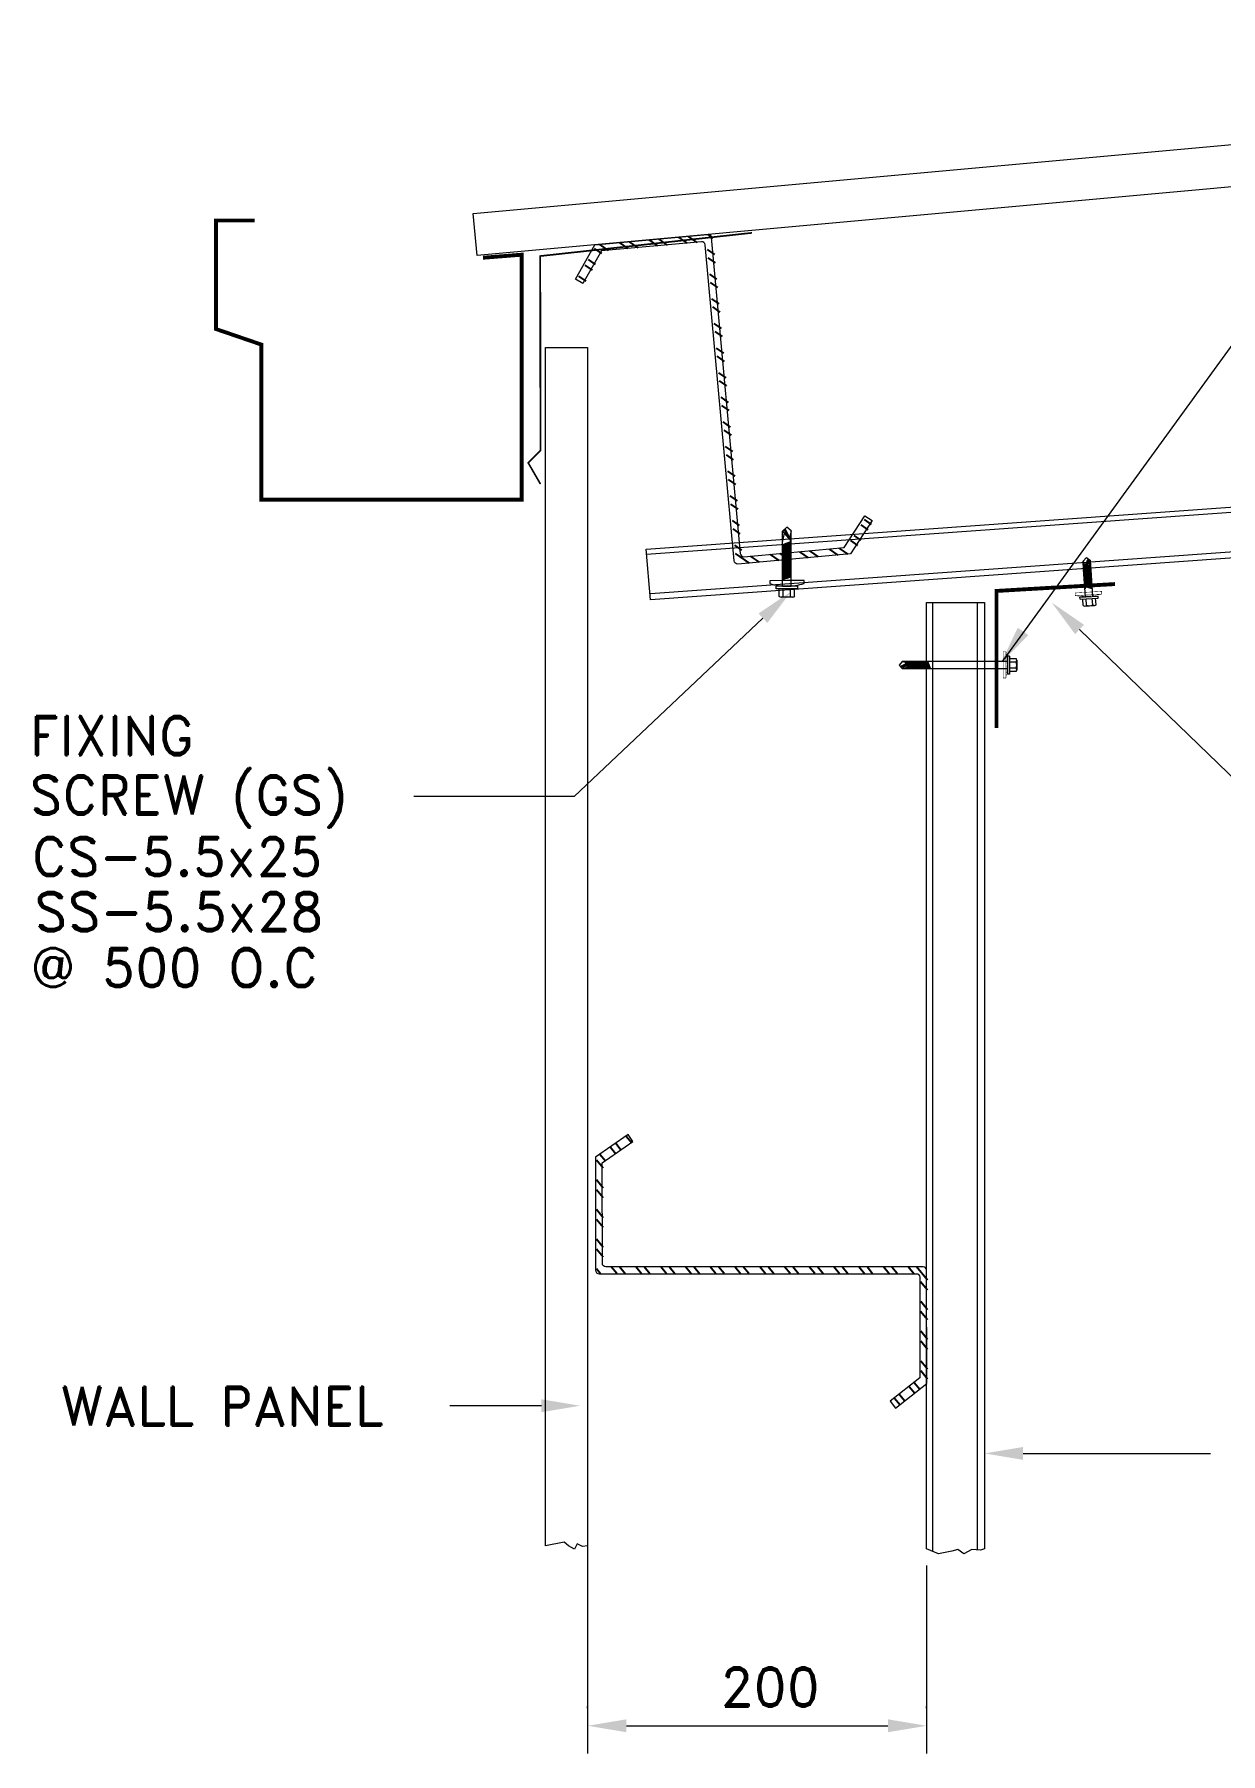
# Model space of a CAD drawing. Header units: millimetres. Extents: x 0 to 2669304, y -3314102 to 0.
# Drawn here: x 2470054 to 2475479, y -3283334 to -3275474 of the extents above; entities that cross this region are included whole.
import ezdxf

# ---------------------------------------------------------------- set-up
doc = ezdxf.new("R2010")
doc.units = ezdxf.units.MM
doc.header["$LTSCALE"] = 0.4
doc.header["$MEASUREMENT"] = 0
doc.header["$PDMODE"] = 34
for name, color, linetype in [('Dim', 7, 'Continuous'), ('MISCEL', 7, 'Continuous'), ('SECONDARY', 6, 'Continuous'), ('SHEETING', 150, 'Continuous')]:
    doc.layers.add(name, color=color, linetype=linetype)
doc.layers.add('TEXT', color=7, linetype='Continuous', lineweight=13)
doc.styles.add('ROMAND', font='romand.shx')

# ---------------------------------------------------------------- blocks, each defined once
blk = doc.blocks.new('*X825')
at = {"color": 0}
for p, q in [((153.53, 186.94), (153.97, 187.38)), ((154.11, 186.99), (154.56, 187.44)), ((155.28, 187.1), (155.72, 187.54)), ((155.86, 187.15), (156.31, 187.6)), ((157.03, 187.26), (157.47, 187.7)), ((157.46, 187.15), (157.82, 187.52)), ((150.8, 186.86), (151.06, 187.12)), ((151.78, 186.78), (152.22, 187.22)), ((152.36, 186.84), (152.81, 187.28)), ((157.94, 186.58), (158.3, 186.94)), ((158.18, 186.29), (158.55, 186.65)), ((150.89, 185.89), (151.26, 186.26)), ((150.93, 185.4), (151.3, 185.77)), ((158.67, 185.71), (159.03, 186.08)), ((151.02, 184.43), (151.39, 184.8)), ((151.06, 183.94), (151.43, 184.31)), ((151.15, 182.97), (151.52, 183.34)), ((151.19, 182.48), (151.56, 182.85)), ((151.28, 181.51), (151.65, 181.88)), ((151.32, 181.02), (151.69, 181.39)), ((151.41, 180.05), (151.78, 180.42)), ((151.46, 179.56), (151.83, 179.93)), ((151.54, 178.59), (151.91, 178.96)), ((151.59, 178.1), (151.96, 178.47)), ((151.67, 177.13), (152.04, 177.5)), ((151.72, 176.64), (152.09, 177.01)), ((151.81, 175.67), (152.18, 176.04)), ((151.85, 175.18), (152.22, 175.55)), ((151.94, 174.21), (152.31, 174.58)), ((151.98, 173.72), (152.35, 174.09)), ((152.07, 172.75), (152.44, 173.12)), ((152.11, 172.27), (152.48, 172.63)), ((152.2, 171.29), (152.57, 171.66)), ((152.24, 170.81), (152.61, 171.17)), ((152.33, 169.83), (152.7, 170.2)), ((152.38, 169.35), (152.74, 169.71)), ((144.63, 168.49), (144.99, 168.86)), ((144.89, 168.22), (145.25, 168.58)), ((145.4, 167.68), (145.77, 168.04)), ((152.16, 167.54), (152.88, 168.25)), ((152.46, 168.37), (152.83, 168.74)), ((145.66, 167.41), (146.02, 167.77)), ((146.32, 167.01), (146.77, 167.45)), ((146.91, 167.06), (147.35, 167.5)), ((148.07, 167.17), (148.52, 167.61)), ((148.66, 167.22), (149.1, 167.66)), ((149.82, 167.33), (150.27, 167.77)), ((150.41, 167.38), (150.85, 167.82)), ((151.57, 167.48), (152.02, 167.93))]:
    blk.add_line(p, q, dxfattribs=at)

msp = doc.modelspace()

# ---------------------------------------------------------------- linework, layer by layer
at = {"color": 7, "lineweight": 9}
for p, q in [((2472584.5531, -3283126.3046), (2472584.5531, -3283117.9692)), ((2474134.8652, -3283126.3046), (2474134.8652, -3283117.9692)), ((2472761.8459, -3283206.6156), (2473957.5724, -3283206.6156))]:
    msp.add_line(p, q, dxfattribs=at)
for points in [[(2472761.8459, -3283177.0668), (2472761.8459, -3283236.1644), (2472584.5531, -3283206.6156)], [(2473957.5724, -3283177.0668), (2473957.5724, -3283236.1644), (2474134.8652, -3283206.6156)]]:
    msp.add_solid(points, dxfattribs=at)
at = {"layer": 'Defpoints', "lineweight": 9}
for p in [(2472584.5531, -3283214.951), (2474134.8652, -3283206.6156), (2474134.8652, -3283214.951)]:
    msp.add_point(p, dxfattribs=at)
at = {"layer": 'Dim', "color": 7, "lineweight": 9}
for p, q in [((2474482.2539, -3278340.5896), (2475856.9172, -3276445.9223)), ((2473386.4508, -3278142.5076), (2472523.6432, -3278958.0929)), ((2474834.1202, -3278194.0368), (2475913.9793, -3279239.2114)), ((2472523.6432, -3278958.0929), (2471789.1563, -3278958.0929)), ((2472373.2112, -3281743.3151), (2471954.8522, -3281743.3151)), ((2474576.3216, -3281961.3159), (2475433.6694, -3281961.3159))]:
    msp.add_line(p, q, dxfattribs=at)
at = {"layer": 'Dim', "lineweight": 9}
for p, q in [((2472584.5531, -3282068.5055), (2472584.5531, -3283333.8132)), ((2474134.8652, -3282474.2828), (2474134.8652, -3283333.8132))]:
    msp.add_line(p, q, dxfattribs=at)
at = {"layer": 'Dim', "color": 7, "lineweight": 9}
for points in [[(2473366.1526, -3278121.0341), (2473406.7491, -3278163.9811), (2473515.292, -3278020.7181)], [(2474813.5698, -3278215.2692), (2474854.6706, -3278172.8044), (2474706.726, -3278070.7345)], [(2474600.1641, -3278219.8833), (2474551.6752, -3278186.0994), (2474474.5678, -3278348.458)], [(2472373.2112, -3281713.7663), (2472373.2112, -3281772.8639), (2472550.504, -3281743.3151)], [(2474576.3216, -3281990.8647), (2474576.3216, -3281931.7671), (2474399.0288, -3281961.3159)]]:
    msp.add_solid(points, dxfattribs=at)
at = {"layer": 'MISCEL', "lineweight": 9}
for p, q in [((2473495.2188, -3277726.4689), (2473475.4432, -3277744.2455)), ((2473475.5639, -3277799.161), (2473475.4432, -3277744.2455)), ((2473515.2605, -3277789.584), (2473475.8595, -3277743.8713)), ((2473515.2605, -3277789.584), (2473482.7262, -3277738.4013)), ((2473515.2605, -3277789.584), (2473487.8399, -3277733.1019)), ((2473515.1808, -3277743.8061), (2473495.2188, -3277726.4689)), ((2473515.1771, -3277743.8029), (2473508.3479, -3277775.3452)), ((2473515.2903, -3277792.2401), (2473515.1808, -3277743.8061)), ((2473475.4782, -3277764.3313), (2473475.4672, -3277758.0025)), ((2473475.5342, -3277796.5049), (2473484.7096, -3277754.1391)), ((2473476.1828, -3277996.8766), (2473475.5639, -3277799.161)), ((2473515.3514, -3277791.3409), (2473475.5768, -3277806.5596)), ((2473515.3551, -3277793.4629), (2473475.5805, -3277808.6816)), ((2473515.3587, -3277795.5849), (2473475.5842, -3277810.8036)), ((2473515.3624, -3277797.7069), (2473475.5879, -3277812.9256)), ((2473515.3661, -3277799.8289), (2473475.5916, -3277815.0476)), ((2473515.3698, -3277801.9508), (2473475.5953, -3277817.1695)), ((2473515.3735, -3277804.0728), (2473475.599, -3277819.2915)), ((2473515.3772, -3277806.1948), (2473475.6027, -3277821.4135)), ((2473515.3809, -3277808.3168), (2473475.6064, -3277823.5355)), ((2473515.3846, -3277810.4388), (2473475.6101, -3277825.6575)), ((2473515.3883, -3277812.5607), (2473475.6138, -3277827.7795)), ((2473515.392, -3277814.6827), (2473475.6175, -3277829.9014)), ((2473515.3957, -3277816.8047), (2473475.6211, -3277832.0234)), ((2473515.3994, -3277818.9267), (2473475.6248, -3277834.1454)), ((2473515.4031, -3277821.0487), (2473475.6285, -3277836.2674)), ((2473515.4068, -3277823.1706), (2473475.6322, -3277838.3894)), ((2473512.5253, -3277793.7687), (2473478.3412, -3277806.8483)), ((2473512.529, -3277795.8907), (2473478.3449, -3277808.9703)), ((2473512.5327, -3277798.0126), (2473478.3486, -3277811.0923)), ((2473512.5364, -3277800.1346), (2473478.3523, -3277813.2143)), ((2473512.5401, -3277802.2566), (2473478.356, -3277815.3363)), ((2473512.5438, -3277804.3786), (2473478.3597, -3277817.4582)), ((2473512.5474, -3277806.5006), (2473478.3634, -3277819.5802)), ((2473512.5511, -3277808.6225), (2473478.3671, -3277821.7022)), ((2473512.5548, -3277810.7445), (2473478.3708, -3277823.8242)), ((2473512.5585, -3277812.8665), (2473478.3745, -3277825.9462)), ((2473512.5622, -3277814.9885), (2473478.3782, -3277828.0681)), ((2473512.5659, -3277817.1105), (2473478.3819, -3277830.1901)), ((2473512.5696, -3277819.2325), (2473478.3856, -3277832.3121)), ((2473512.5733, -3277821.3544), (2473478.3893, -3277834.4341)), ((2473512.577, -3277823.4764), (2473478.393, -3277836.5561)), ((2473507.2718, -3277780.3156), (2473507.2238, -3277780.5375)), ((2473515.9174, -3277996.8074), (2473515.2865, -3277792.2325)), ((2473515.4105, -3277825.2926), (2473475.6359, -3277840.5113)), ((2473515.4142, -3277827.4146), (2473475.6396, -3277842.6333)), ((2473515.4179, -3277829.5366), (2473475.6433, -3277844.7553)), ((2473515.4215, -3277831.6586), (2473475.647, -3277846.8773)), ((2473515.4252, -3277833.7806), (2473475.6507, -3277848.9993)), ((2473515.4289, -3277835.9025), (2473475.6544, -3277851.1212)), ((2473515.4326, -3277838.0245), (2473475.6581, -3277853.2432)), ((2473515.4363, -3277840.1465), (2473475.6618, -3277855.3652)), ((2473515.44, -3277842.2685), (2473475.6655, -3277857.4872)), ((2473515.4437, -3277844.3905), (2473475.6692, -3277859.6092)), ((2473515.4474, -3277846.5124), (2473475.6729, -3277861.7312)), ((2473515.4511, -3277848.6344), (2473475.6766, -3277863.8531)), ((2473515.4548, -3277850.7564), (2473475.6803, -3277865.9751)), ((2473515.4585, -3277852.8784), (2473475.6839, -3277868.0971)), ((2473515.4622, -3277855.0004), (2473475.6876, -3277870.2191)), ((2473515.4659, -3277857.1224), (2473475.6913, -3277872.3411)), ((2473515.4696, -3277859.2443), (2473475.695, -3277874.463)), ((2473515.4733, -3277861.3663), (2473475.6987, -3277876.585)), ((2473515.477, -3277863.4883), (2473475.7024, -3277878.707)), ((2473515.4808, -3277865.7154), (2473475.7063, -3277880.9341)), ((2473515.4845, -3277867.8374), (2473475.71, -3277883.0561)), ((2473515.4882, -3277869.9593), (2473475.7137, -3277885.1781)), ((2473515.4919, -3277872.0813), (2473475.7174, -3277887.3)), ((2473515.4956, -3277874.2033), (2473475.7211, -3277889.422)), ((2473515.4993, -3277876.3253), (2473475.7248, -3277891.544)), ((2473515.503, -3277878.4473), (2473475.7285, -3277893.666)), ((2473515.5067, -3277880.5692), (2473475.7322, -3277895.788)), ((2473515.5104, -3277882.6912), (2473475.7359, -3277897.9099)), ((2473515.5141, -3277884.8132), (2473475.7395, -3277900.0319)), ((2473515.5172, -3277886.5926), (2473475.7426, -3277901.8113)), ((2473515.5209, -3277888.7146), (2473475.7463, -3277903.9333)), ((2473515.5246, -3277890.8366), (2473475.75, -3277906.0553)), ((2473515.5283, -3277892.9585), (2473475.7537, -3277908.1773)), ((2473515.532, -3277895.0805), (2473475.7574, -3277910.2992)), ((2473515.5357, -3277897.2025), (2473475.7611, -3277912.4212)), ((2473515.5394, -3277899.3245), (2473475.7648, -3277914.5432)), ((2473515.543, -3277901.4465), (2473475.7685, -3277916.6652)), ((2473512.5807, -3277825.5984), (2473478.3967, -3277838.678)), ((2473512.5844, -3277827.7204), (2473478.4004, -3277840.8)), ((2473512.5881, -3277829.8424), (2473478.4041, -3277842.922)), ((2473512.5918, -3277831.9643), (2473478.4077, -3277845.044)), ((2473512.5955, -3277834.0863), (2473478.4114, -3277847.166)), ((2473512.5992, -3277836.2083), (2473478.4151, -3277849.288)), ((2473512.6029, -3277838.3303), (2473478.4188, -3277851.4099)), ((2473512.6066, -3277840.4523), (2473478.4225, -3277853.5319)), ((2473512.6103, -3277842.5743), (2473478.4262, -3277855.6539)), ((2473512.6139, -3277844.6962), (2473478.4299, -3277857.7759)), ((2473512.6176, -3277846.8182), (2473478.4336, -3277859.8979)), ((2473512.6213, -3277848.9402), (2473478.4373, -3277862.0198)), ((2473512.625, -3277851.0622), (2473478.441, -3277864.1418)), ((2473512.6287, -3277853.1842), (2473478.4447, -3277866.2638)), ((2473512.6324, -3277855.3061), (2473478.4484, -3277868.3858)), ((2473512.6361, -3277857.4281), (2473478.4521, -3277870.5078)), ((2473512.6398, -3277859.5501), (2473478.4558, -3277872.6298)), ((2473512.6435, -3277861.6721), (2473478.4595, -3277874.7517)), ((2473512.6472, -3277863.7941), (2473478.4632, -3277876.8737)), ((2473512.6509, -3277865.916), (2473478.4669, -3277878.9957)), ((2473512.6548, -3277868.1431), (2473478.4707, -3277881.2228)), ((2473512.6585, -3277870.2651), (2473478.4744, -3277883.3448)), ((2473512.6622, -3277872.3871), (2473478.4781, -3277885.4667)), ((2473512.6658, -3277874.5091), (2473478.4818, -3277887.5887)), ((2473512.6695, -3277876.6311), (2473478.4855, -3277889.7107)), ((2473512.6732, -3277878.753), (2473478.4892, -3277891.8327)), ((2473512.6769, -3277880.875), (2473478.4929, -3277893.9547)), ((2473512.6806, -3277882.997), (2473478.4966, -3277896.0766)), ((2473512.6843, -3277885.119), (2473478.5003, -3277898.1986)), ((2473512.6875, -3277886.9192), (2473478.5034, -3277899.9989)), ((2473512.6911, -3277889.0204), (2473478.5071, -3277902.1)), ((2473512.6948, -3277891.1423), (2473478.5108, -3277904.222)), ((2473512.6985, -3277893.2643), (2473478.5145, -3277906.344)), ((2473512.7022, -3277895.3863), (2473478.5182, -3277908.4659)), ((2473512.7059, -3277897.5083), (2473478.5219, -3277910.5879)), ((2473512.7096, -3277899.6303), (2473478.5255, -3277912.7099)), ((2473512.7133, -3277901.7522), (2473478.5292, -3277914.8319)), ((2474850.6006, -3277881.2541), (2474866.4043, -3277865.5961)), ((2474853.0598, -3277919.6942), (2474850.6006, -3277881.2541)), ((2474850.6036, -3277881.2512), (2474858.0779, -3277907.3577)), ((2474851.374, -3277894.1694), (2474885.6089, -3277904.7524)), ((2474851.488, -3277895.9513), (2474885.7229, -3277906.5343)), ((2474851.602, -3277897.7331), (2474885.8369, -3277908.3161)), ((2474851.716, -3277899.515), (2474885.9509, -3277910.098)), ((2474851.83, -3277901.2968), (2474886.0649, -3277911.8798)), ((2474851.944, -3277903.0786), (2474886.1789, -3277913.6617)), ((2474853.0598, -3277919.6942), (2474872.9657, -3277870.7581)), ((2474853.0598, -3277919.6942), (2474877.5517, -3277874.9253)), ((2474853.0598, -3277919.6942), (2474883.6188, -3277879.1391)), ((2474853.7668, -3277894.27), (2474883.1898, -3277903.3655)), ((2474853.8808, -3277896.0518), (2474883.3038, -3277905.1474)), ((2474853.9948, -3277897.8337), (2474883.4178, -3277906.9292)), ((2474854.1088, -3277899.6155), (2474883.5318, -3277908.7111)), ((2474854.2228, -3277901.3974), (2474883.6458, -3277910.4929)), ((2474854.3367, -3277903.1792), (2474883.7598, -3277912.2747)), ((2474857.98, -3277997.4319), (2474884.8183, -3277892.3941)), ((2474858.0867, -3277999.0992), (2474884.925, -3277894.0614)), ((2474858.2007, -3278000.881), (2474885.039, -3277895.8432)), ((2474858.3147, -3278002.6629), (2474885.153, -3277897.6251)), ((2474858.4287, -3278004.4447), (2474885.267, -3277899.4069)), ((2474858.5427, -3278006.2266), (2474885.3809, -3277901.1888)), ((2474858.6566, -3278008.0084), (2474885.4949, -3277902.9706)), ((2474860.4795, -3277999.1998), (2474882.5059, -3277892.6745)), ((2474860.5935, -3278000.9816), (2474882.6199, -3277894.4563)), ((2474860.7075, -3278002.7635), (2474882.7339, -3277896.2382)), ((2474860.8214, -3278004.5453), (2474882.8478, -3277898.02)), ((2474860.9354, -3278006.3272), (2474882.9618, -3277899.8018)), ((2474861.0494, -3278008.109), (2474883.0758, -3277901.5837)), ((2474866.4043, -3277865.5961), (2474883.989, -3277879.4304)), ((2474886.7963, -3277923.3129), (2474876.7548, -3277888.2485)), ((2474886.7963, -3277923.3129), (2474883.989, -3277879.4304)), ((2474885.068, -3277896.2965), (2474884.728, -3277890.9822)), ((2473515.5467, -3277903.5685), (2473475.7722, -3277918.7872)), ((2473515.5504, -3277905.6904), (2473475.7759, -3277920.9091)), ((2473515.5541, -3277907.8124), (2473475.7796, -3277923.0311)), ((2473515.5578, -3277909.9344), (2473475.7833, -3277925.1531)), ((2473515.5615, -3277912.0564), (2473475.787, -3277927.2751)), ((2473515.5652, -3277914.1784), (2473475.7907, -3277929.3971)), ((2473515.5689, -3277916.3003), (2473475.7944, -3277931.5191)), ((2473515.5726, -3277918.4223), (2473475.7981, -3277933.641)), ((2473515.5763, -3277920.5443), (2473475.8018, -3277935.763)), ((2473515.58, -3277922.6663), (2473475.8054, -3277937.885)), ((2473515.5837, -3277924.7883), (2473475.8091, -3277940.007)), ((2473515.5874, -3277926.9102), (2473475.8128, -3277942.129)), ((2473515.5911, -3277929.0322), (2473475.8165, -3277944.2509)), ((2473515.5948, -3277931.1542), (2473475.8202, -3277946.3729)), ((2473515.5985, -3277933.2762), (2473475.8239, -3277948.4949)), ((2473515.6022, -3277935.3982), (2473475.8276, -3277950.6169)), ((2473515.6058, -3277937.5202), (2473475.8313, -3277952.7389)), ((2473515.6095, -3277939.6421), (2473475.835, -3277954.8608)), ((2473515.6132, -3277941.7641), (2473475.8387, -3277956.9828)), ((2473515.6169, -3277943.8861), (2473475.8424, -3277959.1048)), ((2473515.6206, -3277946.0081), (2473475.8461, -3277961.2268)), ((2473515.6243, -3277948.1301), (2473475.8498, -3277963.3488)), ((2473515.628, -3277950.252), (2473475.8535, -3277965.4708)), ((2473515.6317, -3277952.374), (2473475.8572, -3277967.5927)), ((2473512.717, -3277903.8742), (2473478.5329, -3277916.9539)), ((2473512.7207, -3277905.9962), (2473478.5366, -3277919.0759)), ((2473512.7244, -3277908.1182), (2473478.5403, -3277921.1978)), ((2473512.7281, -3277910.2402), (2473478.544, -3277923.3198)), ((2473512.7317, -3277912.3621), (2473478.5477, -3277925.4418)), ((2473512.7354, -3277914.4841), (2473478.5514, -3277927.5638)), ((2473512.7391, -3277916.6061), (2473478.5551, -3277929.6858)), ((2473512.7428, -3277918.7281), (2473478.5588, -3277931.8077)), ((2473512.7465, -3277920.8501), (2473478.5625, -3277933.9297)), ((2473512.7502, -3277922.9721), (2473478.5662, -3277936.0517)), ((2473512.7539, -3277925.094), (2473478.5699, -3277938.1737)), ((2473512.7576, -3277927.216), (2473478.5736, -3277940.2957)), ((2473512.7613, -3277929.338), (2473478.5773, -3277942.4176)), ((2473512.765, -3277931.46), (2473478.581, -3277944.5396)), ((2473512.7687, -3277933.582), (2473478.5847, -3277946.6616)), ((2473512.7724, -3277935.7039), (2473478.5884, -3277948.7836)), ((2473512.7761, -3277937.8259), (2473478.592, -3277950.9056)), ((2473512.7798, -3277939.9479), (2473478.5957, -3277953.0276)), ((2473512.7835, -3277942.0699), (2473478.5994, -3277955.1495)), ((2473512.7872, -3277944.1919), (2473478.6031, -3277957.2715)), ((2473512.7909, -3277946.3139), (2473478.6068, -3277959.3935)), ((2473512.7945, -3277948.4358), (2473478.6105, -3277961.5155)), ((2473512.7982, -3277950.5578), (2473478.6142, -3277963.6375)), ((2473512.8019, -3277952.6798), (2473478.6179, -3277965.7594)), ((2473512.8056, -3277954.8018), (2473478.6216, -3277967.8814)), ((2474852.058, -3277904.8605), (2474886.2929, -3277915.4435)), ((2474852.1719, -3277906.6423), (2474886.4069, -3277917.2253)), ((2474852.2859, -3277908.4242), (2474886.5208, -3277919.0072)), ((2474852.3999, -3277910.206), (2474886.6348, -3277920.789)), ((2474852.5139, -3277911.9878), (2474886.7488, -3277922.5709)), ((2474852.6279, -3277913.7697), (2474886.8628, -3277924.3527)), ((2474852.7419, -3277915.5515), (2474886.9768, -3277926.1346)), ((2474852.8559, -3277917.3334), (2474887.0908, -3277927.9164)), ((2474852.9588, -3277918.9426), (2474887.1937, -3277929.5256)), ((2474852.9699, -3277919.1152), (2474887.2048, -3277929.6982)), ((2474861.0394, -3278044.3792), (2474853.0624, -3277919.6876)), ((2474853.0728, -3277920.7244), (2474887.3077, -3277931.3075)), ((2474853.0839, -3277920.8971), (2474887.3188, -3277931.4801)), ((2474853.1868, -3277922.5063), (2474887.4217, -3277933.0893)), ((2474853.1979, -3277922.6789), (2474887.4328, -3277933.2619)), ((2474853.3008, -3277924.2881), (2474887.5357, -3277934.8711)), ((2474853.3118, -3277924.4607), (2474887.5467, -3277935.0438)), ((2474853.4148, -3277926.07), (2474887.6497, -3277936.653)), ((2474853.4258, -3277926.2426), (2474887.6607, -3277936.8256)), ((2474853.5288, -3277927.8518), (2474887.7637, -3277938.4348)), ((2474853.5398, -3277928.0244), (2474887.7747, -3277938.6075)), ((2474853.6428, -3277929.6337), (2474887.8777, -3277940.2167)), ((2474853.6538, -3277929.8063), (2474887.8887, -3277940.3893)), ((2474853.7568, -3277931.4155), (2474887.9917, -3277941.9985)), ((2474853.7678, -3277931.5881), (2474888.0027, -3277942.1711)), ((2474853.8707, -3277933.1973), (2474888.1057, -3277943.7804)), ((2474853.8818, -3277933.37), (2474888.1167, -3277943.953)), ((2474853.9847, -3277934.9792), (2474888.2196, -3277945.5622)), ((2474853.9958, -3277935.1518), (2474888.2307, -3277945.7348)), ((2474854.0987, -3277936.761), (2474888.3336, -3277947.344)), ((2474854.1098, -3277936.9336), (2474888.3447, -3277947.5167)), ((2474854.2127, -3277938.5429), (2474888.4476, -3277949.1259)), ((2474854.2238, -3277938.7155), (2474888.4587, -3277949.2985)), ((2474854.3267, -3277940.3247), (2474888.5616, -3277950.9077)), ((2474854.3378, -3277940.4973), (2474888.5727, -3277951.0803)), ((2474854.4407, -3277942.1065), (2474888.6756, -3277952.6896)), ((2474854.4507, -3277904.9611), (2474883.8738, -3277914.0566)), ((2474854.4517, -3277942.2792), (2474888.6866, -3277952.8622)), ((2474854.5547, -3277943.8884), (2474888.7896, -3277954.4714)), ((2474854.5647, -3277906.7429), (2474883.9877, -3277915.8384)), ((2474854.5657, -3277944.061), (2474888.8006, -3277954.644)), ((2474854.6687, -3277945.6702), (2474888.9036, -3277956.2533)), ((2474854.6787, -3277908.5247), (2474884.1017, -3277917.6203)), ((2474854.6854, -3277945.9311), (2474888.9203, -3277956.5141)), ((2474854.7827, -3277947.4521), (2474889.0176, -3277958.0351)), ((2474854.7927, -3277910.3066), (2474884.2157, -3277919.4021)), ((2474854.7994, -3277947.7129), (2474889.0343, -3277958.296)), ((2474854.8967, -3277949.2339), (2474889.1316, -3277959.8169)), ((2474854.9067, -3277912.0884), (2474884.3297, -3277921.184)), ((2474854.9133, -3277949.4948), (2474889.1483, -3277960.0778)), ((2474855.0106, -3277951.0158), (2474889.2456, -3277961.5988)), ((2474855.0207, -3277913.8703), (2474884.4437, -3277922.9658)), ((2474855.0273, -3277951.2766), (2474889.2622, -3277961.8597)), ((2474855.1246, -3277952.7976), (2474889.3595, -3277963.3806)), ((2474855.1347, -3277915.6521), (2474884.5577, -3277924.7476)), ((2474855.1413, -3277953.0585), (2474889.3762, -3277963.6415)), ((2474855.2386, -3277954.5794), (2474889.4735, -3277965.1625)), ((2474855.2487, -3277917.434), (2474884.6717, -3277926.5295)), ((2474855.2553, -3277954.8403), (2474889.4902, -3277965.4233)), ((2474855.3526, -3277956.3613), (2474889.5875, -3277966.9443)), ((2474855.3627, -3277919.2158), (2474884.7857, -3277928.3113)), ((2474855.3693, -3277956.6222), (2474889.6042, -3277967.2052)), ((2474855.4656, -3277920.825), (2474884.8886, -3277929.9205)), ((2474855.4666, -3277958.1431), (2474889.7015, -3277968.7262)), ((2474855.4766, -3277920.9976), (2474884.8997, -3277930.0932)), ((2474855.4833, -3277958.404), (2474889.7182, -3277968.987)), ((2474855.5796, -3277922.6069), (2474885.0026, -3277931.7024)), ((2474855.5806, -3277959.925), (2474889.8155, -3277970.508)), ((2474855.5906, -3277922.7795), (2474885.0137, -3277931.875)), ((2474855.5973, -3277960.1858), (2474889.8322, -3277970.7689)), ((2474855.6936, -3277924.3887), (2474885.1166, -3277933.4842)), ((2474855.6946, -3277961.7068), (2474889.9295, -3277972.2898)), ((2474855.7046, -3277924.5613), (2474885.1276, -3277933.6569)), ((2474855.7113, -3277961.9677), (2474889.9462, -3277972.5507)), ((2474855.8076, -3277926.1705), (2474885.2306, -3277935.2661)), ((2474855.8086, -3277963.4887), (2474890.0435, -3277974.0717)), ((2474855.8186, -3277926.3432), (2474885.2416, -3277935.4387)), ((2474855.9216, -3277927.9524), (2474885.3446, -3277937.0479)), ((2474855.9226, -3277965.2705), (2474890.1575, -3277975.8535)), ((2474855.9326, -3277928.125), (2474885.3556, -3277937.2205)), ((2474856.0355, -3277929.7342), (2474885.4586, -3277938.8298)), ((2474856.0366, -3277967.0523), (2474890.2715, -3277977.6354)), ((2474856.0466, -3277929.9069), (2474885.4696, -3277939.0024)), ((2474856.1495, -3277931.5161), (2474885.5726, -3277940.6116)), ((2474856.1505, -3277968.8342), (2474890.3855, -3277979.4172)), ((2474856.1606, -3277931.6887), (2474885.5836, -3277940.7842)), ((2474856.2635, -3277933.2979), (2474885.6865, -3277942.3934)), ((2474856.2645, -3277970.616), (2474890.4994, -3277981.199)), ((2474856.2746, -3277933.4705), (2474885.6976, -3277942.5661)), ((2474856.3775, -3277935.0798), (2474885.8005, -3277944.1753)), ((2474856.3785, -3277972.3979), (2474890.6134, -3277982.9809)), ((2474856.3886, -3277935.2524), (2474885.8116, -3277944.3479)), ((2474856.4915, -3277936.8616), (2474885.9145, -3277945.9571)), ((2474856.4925, -3277974.1797), (2474890.7274, -3277984.7627)), ((2474856.5025, -3277937.0342), (2474885.9256, -3277946.1297)), ((2474856.6055, -3277938.6434), (2474886.0285, -3277947.739)), ((2474856.6065, -3277975.9616), (2474890.8414, -3277986.5446)), ((2474856.6165, -3277938.8161), (2474886.0396, -3277947.9116)), ((2474856.7195, -3277940.4253), (2474886.1425, -3277949.5208)), ((2474856.7205, -3277977.7434), (2474890.9554, -3277988.3264)), ((2474856.7305, -3277940.5979), (2474886.1535, -3277949.6934)), ((2474856.8335, -3277942.2071), (2474886.2565, -3277951.3027)), ((2474856.8345, -3277979.5252), (2474891.0694, -3277990.1083)), ((2474856.8445, -3277942.3797), (2474886.2675, -3277951.4753)), ((2474856.9475, -3277943.989), (2474886.3705, -3277953.0845)), ((2474856.9541, -3277981.3953), (2474891.189, -3277991.9784)), ((2474856.9585, -3277944.1616), (2474886.3815, -3277953.2571)), ((2474857.0615, -3277945.7708), (2474886.4845, -3277954.8663)), ((2474857.0725, -3277945.9434), (2474886.4955, -3277955.039)), ((2474857.1754, -3277947.5527), (2474886.5985, -3277956.6482)), ((2474857.1921, -3277947.8135), (2474886.6152, -3277956.9091)), ((2474857.2894, -3277949.3345), (2474886.7125, -3277958.43)), ((2474857.3061, -3277949.5954), (2474886.7291, -3277958.6909)), ((2474857.4034, -3277951.1163), (2474886.8264, -3277960.2119)), ((2474857.4201, -3277951.3772), (2474886.8431, -3277960.4727)), ((2474857.5174, -3277952.8982), (2474886.9404, -3277961.9937)), ((2474857.5341, -3277953.1591), (2474886.9571, -3277962.2546)), ((2474857.6314, -3277954.68), (2474887.0544, -3277963.7756)), ((2474857.6481, -3277954.9409), (2474887.0711, -3277964.0364)), ((2474857.7454, -3277956.4619), (2474887.1684, -3277965.5574)), ((2474857.7621, -3277956.7227), (2474887.1851, -3277965.8183)), ((2474857.8594, -3277958.2437), (2474887.2824, -3277967.3392)), ((2474857.8761, -3277958.5046), (2474887.2991, -3277967.6001)), ((2474857.9734, -3277960.0256), (2474887.3964, -3277969.1211)), ((2474857.9901, -3277960.2864), (2474887.4131, -3277969.382)), ((2474858.0874, -3277961.8074), (2474887.5104, -3277970.9029)), ((2474858.1041, -3277962.0683), (2474887.5271, -3277971.1638)), ((2474858.2014, -3277963.5892), (2474887.6244, -3277972.6848)), ((2474858.3153, -3277965.3711), (2474887.7384, -3277974.4666)), ((2474858.4293, -3277967.1529), (2474887.8524, -3277976.2484)), ((2474858.5433, -3277968.9348), (2474887.9663, -3277978.0303)), ((2474858.6573, -3277970.7166), (2474888.0803, -3277979.8121)), ((2474858.7713, -3277972.4984), (2474888.1943, -3277981.594)), ((2474858.8853, -3277974.2803), (2474888.3083, -3277983.3758)), ((2474858.9993, -3277976.0621), (2474888.4223, -3277985.1577)), ((2474859.1133, -3277977.844), (2474888.5363, -3277986.9395)), ((2474859.2273, -3277979.6258), (2474888.6503, -3277988.7213)), ((2474859.2557, -3277911.4715), (2474859.3083, -3277911.6551)), ((2474859.3413, -3277981.4077), (2474888.7643, -3277990.5032)), ((2474894.4047, -3278042.2447), (2474886.7963, -3277923.3129)), ((2473545.6886, -3277996.7556), (2473446.6396, -3277996.928)), ((2473446.659, -3278008.0332), (2473446.6396, -3277996.928)), ((2473545.708, -3278007.8607), (2473446.659, -3278008.0332)), ((2473461.2148, -3278042.989), (2473461.1539, -3278008.008)), ((2473522.7456, -3278046.3307), (2473469.7551, -3278046.4229)), ((2473479.4269, -3278043.2095), (2473479.3656, -3278007.9762)), ((2473513.0627, -3278043.1509), (2473513.0013, -3278007.9177)), ((2473531.2739, -3278042.867), (2473531.213, -3278007.886)), ((2473545.708, -3278007.8607), (2473545.6886, -3277996.7556)), ((2474836.1817, -3278046.6872), (2474919.3538, -3278041.3665)), ((2474836.7783, -3278056.0123), (2474836.1817, -3278046.6872)), ((2474836.7783, -3278056.0123), (2474919.9504, -3278050.6916)), ((2474850.8289, -3278084.6075), (2474848.9498, -3278055.2337)), ((2474857.0681, -3277983.1772), (2474891.303, -3277993.7602)), ((2474857.1821, -3277984.959), (2474891.417, -3277995.542)), ((2474857.2961, -3277986.7409), (2474891.531, -3277997.3239)), ((2474857.4101, -3277988.5227), (2474891.645, -3277999.1057)), ((2474857.5241, -3277990.3045), (2474891.759, -3278000.8876)), ((2474857.6381, -3277992.0864), (2474891.873, -3278002.6694)), ((2474857.7521, -3277993.8682), (2474891.987, -3278004.4513)), ((2474857.866, -3277995.6501), (2474892.1009, -3278006.2331)), ((2474859.4609, -3277983.2778), (2474888.8839, -3277992.3733)), ((2474859.5749, -3277985.0596), (2474888.9979, -3277994.1551)), ((2474859.6889, -3277986.8414), (2474889.1119, -3277995.937)), ((2474859.8029, -3277988.6233), (2474889.2259, -3277997.7188)), ((2474859.9168, -3277990.4051), (2474889.3399, -3277999.5007)), ((2474860.0308, -3277992.187), (2474889.4539, -3278001.2825)), ((2474860.1448, -3277993.9688), (2474889.5678, -3278003.0643)), ((2474860.2588, -3277995.7507), (2474889.6818, -3278004.8462)), ((2474860.3728, -3277997.5325), (2474889.7958, -3278006.628)), ((2474866.1349, -3278083.841), (2474864.2422, -3278054.2554)), ((2474894.3791, -3278082.0341), (2474892.4864, -3278052.4485)), ((2474909.658, -3278080.844), (2474907.7789, -3278051.4702)), ((2474919.9504, -3278050.6916), (2474919.3538, -3278041.3665)), ((2474858.1805, -3278087.045), (2474902.677, -3278084.1985)), ((2474023.7639, -3278340.5865), (2474009.1468, -3278357.3576)), ((2474009.1468, -3278357.3576), (2474024.0754, -3278374.0232)), ((2474062.2825, -3278340.5865), (2474014.7171, -3278363.576)), ((2474062.2825, -3278340.5865), (2474019.1686, -3278367.8866)), ((2474062.2825, -3278340.5865), (2474023.7611, -3278373.6723)), ((2474023.7611, -3278340.5896), (2474050.2915, -3278346.382)), ((2474062.2825, -3278340.5865), (2474023.7639, -3278340.5865)), ((2474068.0477, -3278374.0232), (2474024.0754, -3278374.0232)), ((2474068.0477, -3278374.0232), (2474032.4137, -3278366.2407)), ((2474040.976, -3278374.0232), (2474035.6508, -3278374.0232)), ((2474036.7022, -3278340.5338), (2474049.4493, -3278374.0232)), ((2474036.9553, -3278342.9152), (2474047.9107, -3278371.6975)), ((2474038.4877, -3278340.5338), (2474051.2347, -3278374.0232)), ((2474038.7408, -3278342.9152), (2474049.6962, -3278371.6975)), ((2474040.2732, -3278340.5338), (2474053.0202, -3278374.0232)), ((2474040.5263, -3278342.9152), (2474051.4817, -3278371.6975)), ((2474042.0586, -3278340.5338), (2474054.8057, -3278374.0232)), ((2474042.3118, -3278342.9152), (2474053.2672, -3278371.6975)), ((2474043.8441, -3278340.5338), (2474056.5912, -3278374.0232)), ((2474044.0973, -3278342.9152), (2474055.0527, -3278371.6975)), ((2474045.6296, -3278340.5338), (2474058.3767, -3278374.0232)), ((2474045.8827, -3278342.9152), (2474056.8382, -3278371.6975)), ((2474047.4151, -3278340.5338), (2474060.1622, -3278374.0232)), ((2474047.6682, -3278342.9152), (2474058.6236, -3278371.6975)), ((2474049.2006, -3278340.5338), (2474061.9477, -3278374.0232)), ((2474049.4537, -3278342.9152), (2474060.4091, -3278371.6975)), ((2474050.9861, -3278340.5338), (2474063.7331, -3278374.0232)), ((2474051.2392, -3278342.9152), (2474062.1946, -3278371.6975)), ((2474052.7715, -3278340.5338), (2474065.5186, -3278374.0232)), ((2474053.0247, -3278342.9152), (2474063.9801, -3278371.6975)), ((2474054.4721, -3278347.2948), (2474054.6588, -3278347.3355)), ((2474054.557, -3278340.5338), (2474067.3041, -3278374.0232)), ((2474054.8102, -3278342.9152), (2474065.7656, -3278371.6975)), ((2474056.3425, -3278340.5338), (2474069.0896, -3278374.0232)), ((2474056.5957, -3278342.9152), (2474067.5511, -3278371.6975)), ((2474058.128, -3278340.5338), (2474070.8751, -3278374.0232)), ((2474058.3811, -3278342.9152), (2474069.3366, -3278371.6975)), ((2474059.9135, -3278340.5338), (2474072.6606, -3278374.0232)), ((2474060.1666, -3278342.9152), (2474071.122, -3278371.6975)), ((2474061.526, -3278340.5338), (2474074.2731, -3278374.0232)), ((2474061.699, -3278340.5338), (2474074.446, -3278374.0232)), ((2474061.9521, -3278342.9152), (2474072.9075, -3278371.6975)), ((2474504.4834, -3278340.5896), (2474062.2761, -3278340.5896)), ((2474063.3115, -3278340.5338), (2474076.0586, -3278374.0232)), ((2474063.4845, -3278340.5338), (2474076.2315, -3278374.0232)), ((2474063.5646, -3278342.9152), (2474074.52, -3278371.6975)), ((2474063.7376, -3278342.9152), (2474074.693, -3278371.6975)), ((2474065.097, -3278340.5338), (2474077.844, -3278374.0232)), ((2474065.2699, -3278340.5338), (2474078.017, -3278374.0232)), ((2474065.3501, -3278342.9152), (2474076.3055, -3278371.6975)), ((2474065.5231, -3278342.9152), (2474076.4785, -3278371.6975)), ((2474066.8825, -3278340.5338), (2474079.6295, -3278374.0232)), ((2474067.0554, -3278340.5338), (2474079.8025, -3278374.0232)), ((2474067.1356, -3278342.9152), (2474078.091, -3278371.6975)), ((2474067.3086, -3278342.9152), (2474078.264, -3278371.6975)), ((2474504.4834, -3278374.0232), (2474068.0477, -3278374.0232)), ((2474068.6679, -3278340.5338), (2474081.415, -3278374.0232)), ((2474068.8409, -3278340.5338), (2474081.588, -3278374.0232)), ((2474068.9211, -3278342.9152), (2474079.8765, -3278371.6975)), ((2474069.094, -3278342.9152), (2474080.0495, -3278371.6975)), ((2474070.4534, -3278340.5338), (2474083.2005, -3278374.0232)), ((2474070.6264, -3278340.5338), (2474083.3735, -3278374.0232)), ((2474070.7066, -3278342.9152), (2474081.662, -3278371.6975)), ((2474070.8795, -3278342.9152), (2474081.8349, -3278371.6975)), ((2474072.2389, -3278340.5338), (2474084.986, -3278374.0232)), ((2474072.4119, -3278340.5338), (2474085.159, -3278374.0232)), ((2474072.492, -3278342.9152), (2474083.4475, -3278371.6975)), ((2474072.665, -3278342.9152), (2474083.6204, -3278371.6975)), ((2474074.0244, -3278340.5338), (2474086.7715, -3278374.0232)), ((2474074.1974, -3278340.5338), (2474086.9444, -3278374.0232)), ((2474074.2775, -3278342.9152), (2474085.2329, -3278371.6975)), ((2474074.4505, -3278342.9152), (2474085.4059, -3278371.6975)), ((2474075.8099, -3278340.5338), (2474088.557, -3278374.0232)), ((2474075.9828, -3278340.5338), (2474088.7299, -3278374.0232)), ((2474076.063, -3278342.9152), (2474087.0184, -3278371.6975)), ((2474076.236, -3278342.9152), (2474087.1914, -3278371.6975)), ((2474077.5954, -3278340.5338), (2474090.3424, -3278374.0232)), ((2474077.7683, -3278340.5338), (2474090.5154, -3278374.0232)), ((2474077.8485, -3278342.9152), (2474088.8039, -3278371.6975)), ((2474078.0215, -3278342.9152), (2474088.9769, -3278371.6975)), ((2474079.3808, -3278340.5338), (2474092.1279, -3278374.0232)), ((2474079.5538, -3278340.5338), (2474092.3009, -3278374.0232)), ((2474079.634, -3278342.9152), (2474090.5894, -3278371.6975)), ((2474079.807, -3278342.9152), (2474090.7624, -3278371.6975)), ((2474081.1663, -3278340.5338), (2474093.9134, -3278374.0232)), ((2474081.3393, -3278340.5338), (2474094.0864, -3278374.0232)), ((2474081.4195, -3278342.9152), (2474092.3749, -3278371.6975)), ((2474081.5924, -3278342.9152), (2474092.5479, -3278371.6975)), ((2474082.9518, -3278340.5338), (2474095.6989, -3278374.0232)), ((2474083.1248, -3278340.5338), (2474095.8719, -3278374.0232)), ((2474083.205, -3278342.9152), (2474094.1604, -3278371.6975)), ((2474083.3779, -3278342.9152), (2474094.3333, -3278371.6975)), ((2474084.7373, -3278340.5338), (2474097.4844, -3278374.0232)), ((2474084.9103, -3278340.5338), (2474097.6574, -3278374.0232)), ((2474084.9904, -3278342.9152), (2474095.9459, -3278371.6975)), ((2474085.1634, -3278342.9152), (2474096.1188, -3278371.6975)), ((2474086.5228, -3278340.5338), (2474099.2699, -3278374.0232)), ((2474086.6958, -3278340.5338), (2474099.4428, -3278374.0232)), ((2474086.7759, -3278342.9152), (2474097.7313, -3278371.6975)), ((2474086.9489, -3278342.9152), (2474097.9043, -3278371.6975)), ((2474088.3083, -3278340.5338), (2474101.0553, -3278374.0232)), ((2474088.5614, -3278342.9152), (2474099.5168, -3278371.6975)), ((2474088.5697, -3278340.5338), (2474101.3168, -3278374.0232)), ((2474088.7344, -3278342.9152), (2474099.6898, -3278371.6975)), ((2474090.0938, -3278340.5338), (2474102.8408, -3278374.0232)), ((2474090.3469, -3278342.9152), (2474101.3023, -3278371.6975)), ((2474090.3552, -3278340.5338), (2474103.1022, -3278374.0232)), ((2474090.6083, -3278342.9152), (2474101.5637, -3278371.6975)), ((2474091.8792, -3278340.5338), (2474104.6263, -3278374.0232)), ((2474092.1324, -3278342.9152), (2474103.0878, -3278371.6975)), ((2474092.1406, -3278340.5338), (2474104.8877, -3278374.0232)), ((2474092.3938, -3278342.9152), (2474103.3492, -3278371.6975)), ((2474093.6647, -3278340.5338), (2474106.4118, -3278374.0232)), ((2474093.9179, -3278342.9152), (2474104.8733, -3278371.6975)), ((2474093.9261, -3278340.5338), (2474106.6732, -3278374.0232)), ((2474094.1793, -3278342.9152), (2474105.1347, -3278371.6975)), ((2474095.4502, -3278340.5338), (2474108.1973, -3278374.0232)), ((2474095.7033, -3278342.9152), (2474106.6588, -3278371.6975)), ((2474095.7116, -3278340.5338), (2474108.4587, -3278374.0232)), ((2474095.9648, -3278342.9152), (2474106.9202, -3278371.6975)), ((2474097.2357, -3278340.5338), (2474109.9828, -3278374.0232)), ((2474097.4888, -3278342.9152), (2474108.4442, -3278371.6975)), ((2474097.4971, -3278340.5338), (2474110.2442, -3278374.0232)), ((2474097.7502, -3278342.9152), (2474108.7057, -3278371.6975)), ((2474099.0212, -3278340.5338), (2474111.7683, -3278374.0232)), ((2474099.2743, -3278342.9152), (2474110.2297, -3278371.6975)), ((2474099.2826, -3278340.5338), (2474112.0297, -3278374.0232)), ((2474099.5357, -3278342.9152), (2474110.4911, -3278371.6975)), ((2474100.8067, -3278340.5338), (2474113.5537, -3278374.0232)), ((2474101.0598, -3278342.9152), (2474112.0152, -3278371.6975)), ((2474101.0681, -3278340.5338), (2474113.8151, -3278374.0232)), ((2474101.3212, -3278342.9152), (2474112.2766, -3278371.6975)), ((2474102.5921, -3278340.5338), (2474115.3392, -3278374.0232)), ((2474102.8453, -3278342.9152), (2474113.8007, -3278371.6975)), ((2474102.8536, -3278340.5338), (2474115.6006, -3278374.0232)), ((2474103.1067, -3278342.9152), (2474114.0621, -3278371.6975)), ((2474104.3776, -3278340.5338), (2474117.1247, -3278374.0232)), ((2474104.6308, -3278342.9152), (2474115.5862, -3278371.6975)), ((2474104.639, -3278340.5338), (2474117.3861, -3278374.0232)), ((2474104.8922, -3278342.9152), (2474115.8476, -3278371.6975)), ((2474106.1631, -3278340.5338), (2474118.9102, -3278374.0232)), ((2474106.4163, -3278342.9152), (2474117.3717, -3278371.6975)), ((2474107.9486, -3278340.5338), (2474120.6957, -3278374.0232)), ((2474108.2017, -3278342.9152), (2474119.1572, -3278371.6975)), ((2474109.7341, -3278340.5338), (2474122.4812, -3278374.0232)), ((2474109.9872, -3278342.9152), (2474120.9426, -3278371.6975)), ((2474111.5196, -3278340.5338), (2474124.2666, -3278374.0232)), ((2474111.7727, -3278342.9152), (2474122.7281, -3278371.6975)), ((2474113.3051, -3278340.5338), (2474126.0521, -3278374.0232)), ((2474113.5582, -3278342.9152), (2474124.5136, -3278371.6975)), ((2474115.0905, -3278340.5338), (2474127.8376, -3278374.0232)), ((2474115.3437, -3278342.9152), (2474126.2991, -3278371.6975)), ((2474116.876, -3278340.5338), (2474129.6231, -3278374.0232)), ((2474117.1292, -3278342.9152), (2474128.0846, -3278371.6975)), ((2474118.6615, -3278340.5338), (2474131.4086, -3278374.0232)), ((2474118.9146, -3278342.9152), (2474129.8701, -3278371.6975)), ((2474120.447, -3278340.5338), (2474133.1941, -3278374.0232)), ((2474120.7001, -3278342.9152), (2474131.6555, -3278371.6975)), ((2474122.2325, -3278340.5338), (2474134.9796, -3278374.0232)), ((2474122.4856, -3278342.9152), (2474133.441, -3278371.6975)), ((2474124.1064, -3278340.5338), (2474136.8535, -3278374.0232)), ((2474124.2711, -3278342.9152), (2474135.2265, -3278371.6975)), ((2474125.8919, -3278340.5338), (2474138.639, -3278374.0232)), ((2474126.145, -3278342.9152), (2474137.1004, -3278371.6975)), ((2474127.6774, -3278340.5338), (2474140.4244, -3278374.0232)), ((2474127.9305, -3278342.9152), (2474138.8859, -3278371.6975)), ((2474129.4629, -3278340.5338), (2474142.2099, -3278374.0232)), ((2474129.716, -3278342.9152), (2474140.6714, -3278371.6975)), ((2474131.2483, -3278340.5338), (2474143.9954, -3278374.0232)), ((2474131.5015, -3278342.9152), (2474142.4569, -3278371.6975)), ((2474133.0338, -3278340.5338), (2474145.7809, -3278374.0232)), ((2474133.287, -3278342.9152), (2474144.2424, -3278371.6975)), ((2474134.8193, -3278340.5338), (2474147.5664, -3278374.0232)), ((2474135.0724, -3278342.9152), (2474146.0279, -3278371.6975)), ((2474136.6048, -3278340.5338), (2474149.3519, -3278374.0232)), ((2474136.8579, -3278342.9152), (2474147.8133, -3278371.6975)), ((2474138.3903, -3278340.5338), (2474151.1374, -3278374.0232)), ((2474138.6434, -3278342.9152), (2474149.5988, -3278371.6975)), ((2474140.4289, -3278342.9152), (2474151.3843, -3278371.6975)), ((2474514.5439, -3278315.6353), (2474505.1997, -3278315.6353)), ((2474505.1997, -3278315.6353), (2474505.1997, -3278398.9775)), ((2474514.5439, -3278315.6353), (2474514.5439, -3278398.9775)), ((2474543.9778, -3278327.8317), (2474514.5439, -3278327.8317)), ((2474544.19, -3278343.1554), (2474514.5439, -3278343.1554)), ((2474544.19, -3278371.4573), (2474514.5439, -3278371.4573)), ((2474546.8797, -3278335.0126), (2474546.8797, -3278379.6001)), ((2474514.5439, -3278398.9775), (2474505.1997, -3278398.9775)), ((2474543.9778, -3278386.781), (2474514.5439, -3278386.781))]:
    msp.add_line(p, q, dxfattribs=at)
msp.add_lwpolyline([(2473495.8013, -3277996.1926, 0.082540461), (2473574.5498, -3277983.8613), (2473574.5272, -3277970.8327), (2473496.0051, -3277970.9694), (2473417.483, -3277971.1061), (2473417.5057, -3277984.1347, 0.082540461), (2473496.2966, -3277996.1918)], format="xyb", dxfattribs=at)
msp.add_lwpolyline([(2473515.9174, -3277996.8074), (2473476.1828, -3277996.8766)], dxfattribs=at)
at = {"layer": 'MISCEL', "lineweight": 9, "const_width": 2.3191}
for points in [[(2474935.1009, -3278019.8098), (2474814.0653, -3278027.5528), (2474814.8688, -3278040.1132), (2474935.9044, -3278032.3702)], [(2474484.6924, -3278416.0687), (2474484.6924, -3278294.7856), (2474497.2784, -3278294.7856), (2474497.2784, -3278416.0687)]]:
    msp.add_lwpolyline(points, close=True, dxfattribs=at)
for points in [[(2474935.9044, -3278032.3702, -0.094403455), (2474814.8688, -3278040.1132, -0.094403455)], [(2474497.2784, -3278416.0687, 0.094403455), (2474497.2784, -3278294.7856, 0.094403455)]]:
    msp.add_lwpolyline(points, format="xyb", dxfattribs=at)
at = {"layer": 'MISCEL', "lineweight": 9}
for centre, radius, start, end in [((2473470.4509, -3278032.3555), 14.0846, 227.13148158, 309.72853891), ((2473496.1681, -3277999.1336), 47.1482, 249.20189443, 290.9976028), ((2473522.0008, -3278032.2658), 14.0846, 230.47095831, 313.06801565), ((2474858.0297, -3278075.1949), 11.8511, 230.69213152, 313.28918884), ((2474877.8909, -3278045.9513), 39.6716, 252.76254437, 294.55825274), ((2474901.3165, -3278072.4257), 11.8511, 234.03160825, 316.62866559), ((2474535.0441, -3278335.6187), 11.8511, 320.37120971, 42.96826703), ((2474535.0441, -3278378.994), 11.8511, 317.03173297, 39.62879029), ((2474507.1281, -3278357.3064), 39.6716, 339.10214581, 20.89785419)]:
    msp.add_arc(centre, radius, start, end, dxfattribs=at)
at = {"layer": 'SECONDARY', "color": 6, "lineweight": 9}
for points in [[(2472618.2354, -3276434.9548), (2473133.4268, -3276388.1424, -0.414213562), (2473150.2031, -3276402.1239), (2473282.9579, -3277847.6232, 0.414213562), (2473299.7341, -3277861.6046), (2473758.3281, -3277819.9349), (2473852.812, -3277674.9586), (2473885.9056, -3277696.5263), (2473786.9626, -3277848.3447), (2473271.7712, -3277895.1571, -0.414213562), (2473254.995, -3277881.1756), (2473122.2401, -3276435.6764, 0.414213562), (2473105.4639, -3276421.6949), (2472647.5492, -3276463.3029), (2472562.8821, -3276611.9715), (2472528.5569, -3276592.4233)], [(2472620.7947, -3280606.8694), (2472621.2955, -3281124.183, 0.414213562), (2472636.7526, -3281139.6102), (2474088.3352, -3281139.6102, -0.414213562), (2474103.7923, -3281155.0375), (2474104.2381, -3281615.5204), (2473968.5103, -3281722.8672), (2473993.0143, -3281753.8497), (2474135.1476, -3281641.4367), (2474134.6468, -3281124.1232, 0.414213562), (2474119.1897, -3281108.6959), (2472667.6071, -3281108.6959, -0.414213562), (2472652.15, -3281093.2687), (2472651.7049, -3280633.4677), (2472792.0072, -3280535.559), (2472769.4017, -3280503.1654)]]:
    msp.add_lwpolyline(points, format="xyb", close=True, dxfattribs=at)
at = {"layer": 'SHEETING', "lineweight": 9}
for points in [[(2472061.8909, -3276291.6838), (2481066.2628, -3275473.5102), (2481072.5931, -3275507.9302), (2481058.111, -3275545.8008), (2481083.6677, -3275568.7715), (2481069.1855, -3275596.088), (2481080.2601, -3275624.6462), (2481081.6415, -3275642.6768), (2481078.7801, -3275666.1958), (2472079.3668, -3276483.9186)], [(2472391.5256, -3282383.7642), (2472391.5256, -3276905.5507), (2472584.5531, -3276905.5507), (2472584.5531, -3282383.7642), (2472561.1583, -3282386.9448), (2472537.3054, -3282375.149), (2472524.527, -3282398.7406), (2472497.2665, -3282383.2198), (2472476.8211, -3282367.0782)], [(2472851.8603, -3277827.4243), (2481223.5458, -3277225.3526), (2481241.2675, -3277266.7421), (2481218.2665, -3277307.0961), (2481244.6751, -3277339.3792), (2481242.9713, -3277395.2539), (2481245.527, -3277443.6787), (2481244.5169, -3277456.0343), (2472872.8314, -3278058.1061)], [(2474134.8652, -3282397.0718), (2474134.8652, -3278070.3336), (2474399.0288, -3278070.3336), (2474399.0288, -3282397.0718), (2474381.5778, -3282403.9775), (2474341.5389, -3282400.2525), (2474305.7595, -3282420.1191), (2474277.6471, -3282400.2525), (2474250.3865, -3282408.3233), (2474189.9023, -3282420.1191)]]:
    msp.add_lwpolyline(points, close=True, dxfattribs=at)
for points, const_width in [([(2472106.0873, -3276494.7047), (2472283.3801, -3276480.7238), (2472283.3801, -3277600.6828), (2471091.9725, -3277600.6828), (2471091.9725, -3276891.5116), (2470884.8945, -3276820.5944), (2470884.8945, -3276324.1746), (2471062.1873, -3276324.1746)], 17.7293), ([(2472368.8439, -3277529.3829), (2472312.6191, -3277431.9126), (2472368.8439, -3277376.0379), (2472368.8439, -3276855.5932), (2472366.9231, -3276910.2693), (2472366.9231, -3276487.1605), (2473336.6261, -3276380.9033)], 7.7211), ([(2474996.6289, -3277986.6299), (2474454.2529, -3278018.1227), (2474454.2529, -3278644.4795)], 17.7293)]:
    msp.add_lwpolyline(points, dxfattribs=dict(at, const_width=const_width))
for points in [[(2472853.9574, -3277850.4925), (2481233.1302, -3277247.7372)], [(2472871.7414, -3278029.9941), (2481243.4269, -3277427.9223)], [(2474163.3638, -3282409.0058), (2474163.3638, -3278070.3336)], [(2474366.9735, -3282402.6188), (2474366.9735, -3278070.3336)]]:
    msp.add_lwpolyline(points, dxfattribs=at)

# ---------------------------------------------------------------- block references
at = {"layer": 'SECONDARY', "color": 6, "lineweight": 9}
for p, xscale, yscale, zscale, rotation in [((2487212.7643, -3288496.8543), -77.21101439836616, 77.21101439836622, 77.21101439836622, 10.38629600003098), ((2485970.0487, -3294028.5369), 77.2110143983662, 77.2110143983662, 77.2110143983662, 84.8610354515413)]:
    msp.add_blockref('*X825', p, dxfattribs=dict(at, xscale=xscale, yscale=yscale, zscale=zscale, rotation=rotation))

# ---------------------------------------------------------------- texts
at = {"layer": 'Dim', "color": 7, "lineweight": 9, "style": 'ROMAND'}
msp.add_text('200', height=177.2928, dxfattribs=at).set_placement((2473191.161, -3283117.9692))
at = {"layer": 'TEXT', "lineweight": 9, "style": 'ROMAND'}
for s, p in [('FIXING ', (2470031.646, -3278768.2952)), ('SCREW (GS)', (2470031.646, -3279039.8121)), ('CS-5.5x25', (2470042.9483, -3279321.1872)), ('SS-5.5x28', (2470054.2505, -3279573.3051)), ('@ 500 O.C', (2470037.2972, -3279828.6917)), ('WALL PANEL', (2470173.9304, -3281834.2943))]:
    msp.add_text(s, height=177.2928, dxfattribs=at).set_placement(p)

doc.saveas('drawing.dxf')
